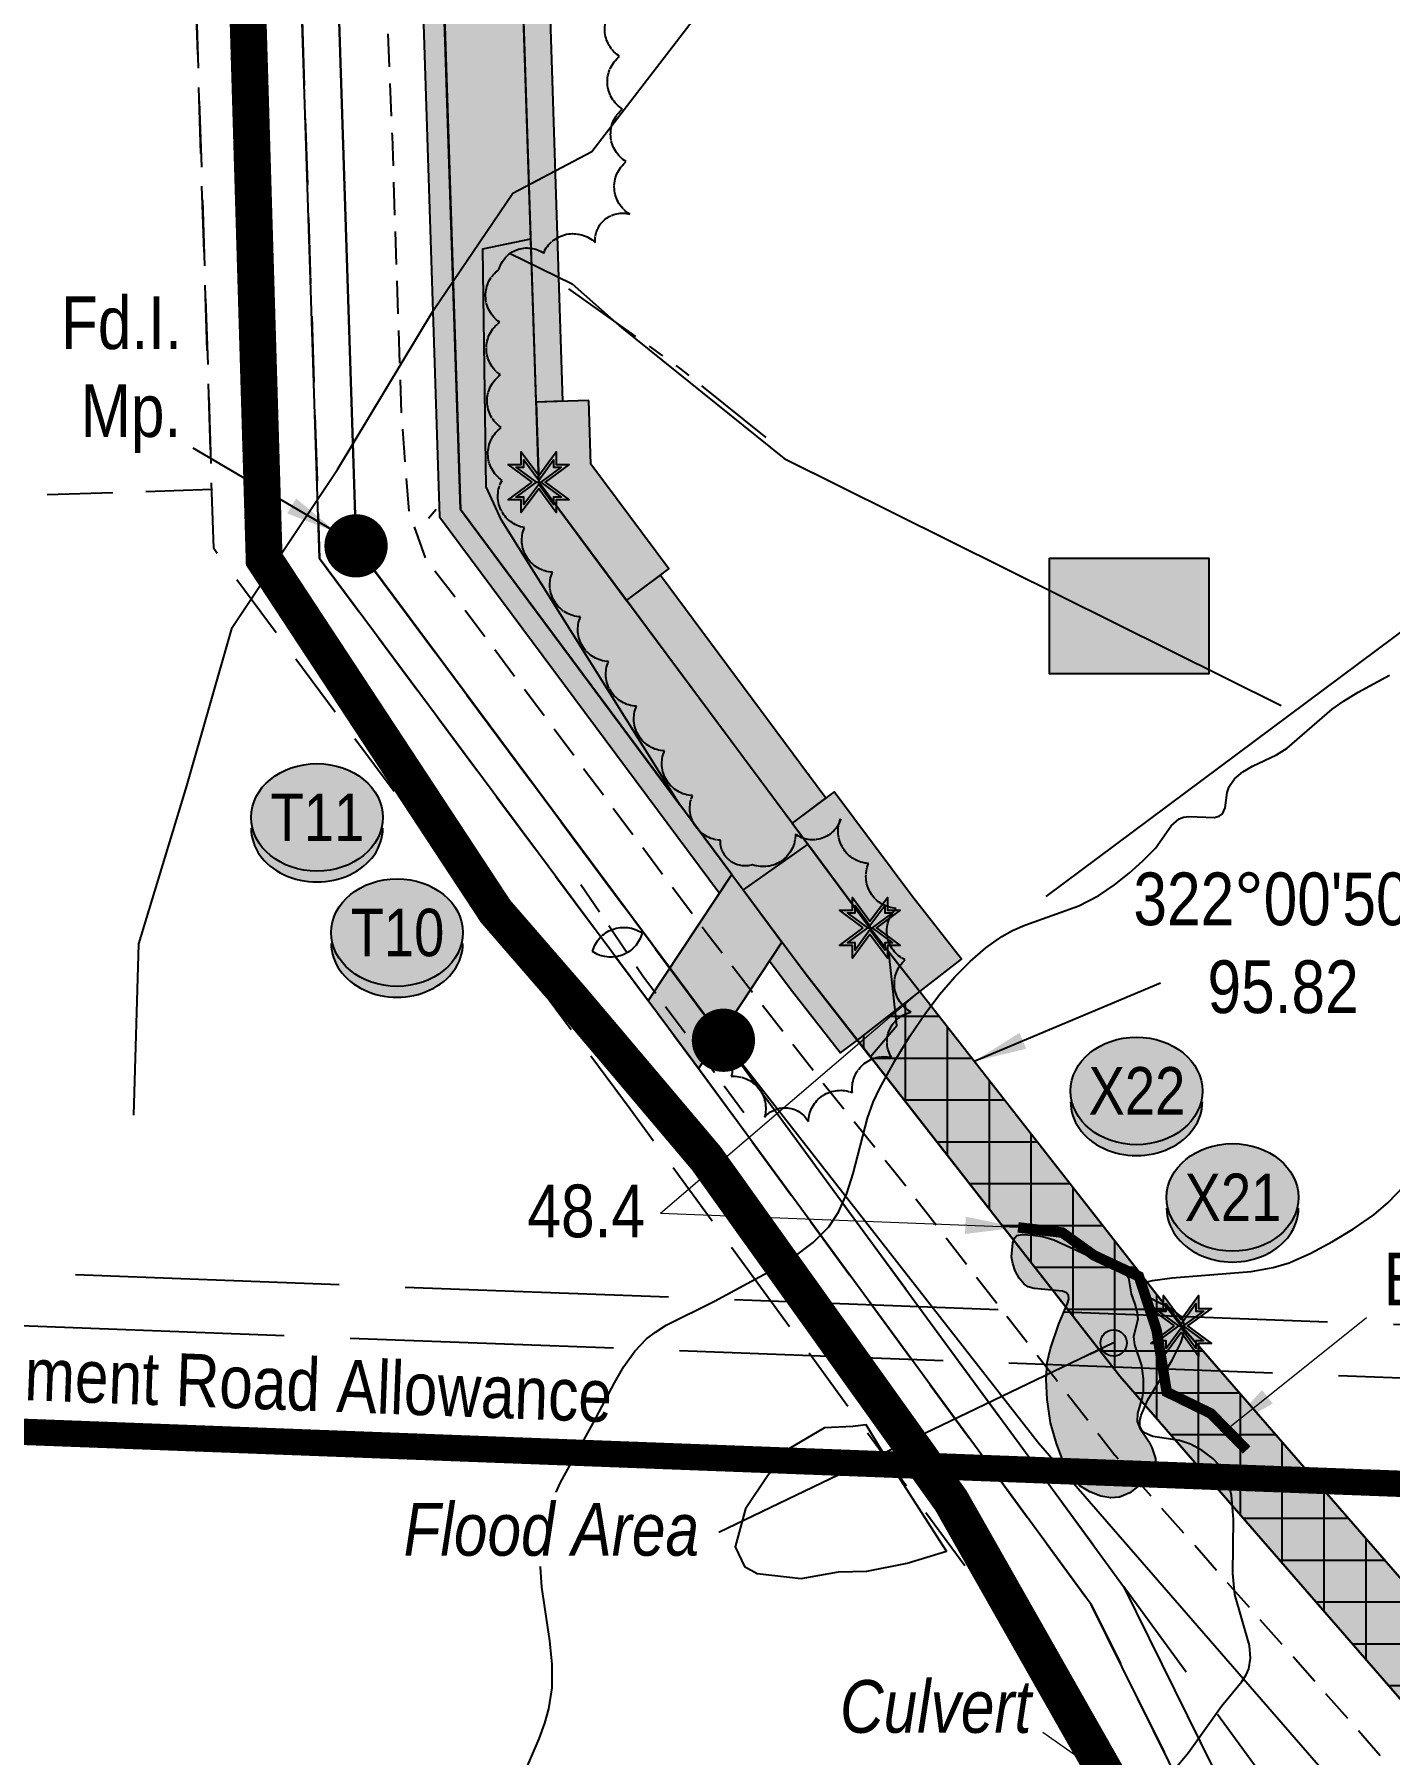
# Model space of a CAD drawing. Extents: x 333963 to 343562, y 6155611 to 6162191.
# Drawn here: x 334396.8 to 334653.7, y 6158908.8 to 6159235 of the extents above; entities that cross this region are included whole.
import ezdxf
from ezdxf.enums import TextEntityAlignment as Align

# ---------------------------------------------------------------- set-up
doc = ezdxf.new("R2010")
doc.units = 0
doc.header["$LTSCALE"] = 5
doc.header["$PDSIZE"] = 0.5
for name, pattern in [('0', [1, 1, 0]), ('CENTERLINEX3', [5, 2.5, -1, 0.5, -1]), ('foc-ACCESSROAD', [3.75, 2.5, -1.25]), ('foc-MONUMENT-BDYS', [6, 4, -2]), ('foc-TOPO', [1, 0.2, -0.8]), ('foc-TOPO-ephemeral', [6.25, 3.125, -0.625, 0.625, -0.625, 0.625, -0.625]), ('foc-UNSURVEYED', [12.5, 10, -2.5]), ('UG_PIPE', [1.875, 1.25, -0.625])]:
    doc.linetypes.add(name, pattern=pattern)
doc.layers.get('Defpoints').update_dxf_attribs({"color": 9})
for name, color, linetype in [('AS-PIPE-UG', 44, 'UG_PIPE'), ('AS-ROADS', 254, 'Continuous'), ('AS-UNDERLAY-H', 141, 'Continuous'), ('C-AR', 13, 'foc-ACCESSROAD'), ('F-RW', 190, 'Continuous'), ('F-WS', 190, 'foc-ACCESSROAD'), ('F-WS-S', 8, 'Continuous'), ('Field_Wildlife_Point', 7, 'Continuous'), ('L-BD1', 253, 'Continuous'), ('L-MON', 1, 'Continuous'), ('L-MON-PLAN', 7, 'foc-MONUMENT-BDYS'), ('L-MON-T', 1, 'Continuous'), ('L-ROAD-T', 7, 'Continuous'), ('L-USEC', 7, 'foc-UNSURVEYED'), ('P-CROSSINGS', 250, 'Continuous'), ('P-PROPOSED', 10, 'Continuous'), ('P-PROPOSED-H', 21, 'Continuous'), ('P-TEMP-BLUE', 146, 'Continuous'), ('P-TEMP-BLUE-BORE-H', 131, 'Continuous'), ('P-TEMP-NO CUT-H', 104, 'Continuous'), ('P-TEMP-NO CUT-T', 143, 'Continuous'), ('P-WORKAREA', 113, 'Continuous'), ('P-WORKAREA-H', 111, 'Continuous'), ('T-BUSH', 110, '0'), ('T-CREEK', 160, 'Continuous'), ('T-DRAW', 143, 'foc-TOPO-ephemeral'), ('T-GENERAL', 48, 'foc-TOPO'), ('T-SLOPE', 48, 'Continuous'), ('T-WATER-H', 133, 'Continuous'), ('T-WATER-T', 170, 'Continuous'), ('WETLAND', 143, 'Continuous')]:
    doc.layers.add(name, color=color, linetype=linetype)
doc.layers.add('AS-TRAPPER BOUNDARY', color=7, linetype='CENTERLINEX3', true_color=0xb85c00, transparency=0.6)
doc.layers.add('P-EXISTINGCUT', color=125, linetype='Continuous', plot=False)
doc.layers.add('P-TEMP-BLUE-H', color=7, linetype='Continuous', true_color=0x99e6ff)
doc.layers.add('T-TEXT', color=48, linetype='Continuous', lineweight=18)
doc.layers.add('T-TIE-T', color=201, linetype='Continuous', lineweight=18)
doc.styles.add('80CG', font='ARIALN.TTF', dxfattribs={"height": 10})
doc.styles.add('80L', font='ARIALN.TTF', dxfattribs={"height": 10})
doc.styles.add('BOLD', font='ARIALNB.TTF')
doc.styles.add('Crossing', font='ARIALN.TTF', dxfattribs={"height": 10})
doc.styles.add('foc-LtypeFont', font='ARIALN.TTF', dxfattribs={"height": 7.35})
doc.linetypes.add('foc-TOPO-flowdirection-NOLINE', pattern='A,0,[">",foc-LtypeFont,S=0.3,R=0,X=0,Y=-0.945],-20,[">",foc-LtypeFont,S=0.3,R=0,X=0,Y=-0.945],0', length=20)
doc.dimstyles.new('Compass 5 000', dxfattribs={"dimscale": 5, "dimtxt": 9, "dimasz": 2, "dimexe": 0.2, "dimexo": 0.0625, "dimgap": 0.5, "dimtad": 0, "dimtih": 1, "dimtoh": 1, "dimzin": 0, "dimdsep": 46, "dimtxsty": '80CG', "dimcen": 0.1, "dimse1": 1, "dimse2": 1, "dimclrd": 256, "dimclrt": 256, "dimaunit": 1, "dimadec": 4, "dimazin": 0, "dimtfac": 0.06, "dimtofl": 0, "dimtmove": 0, "dimatfit": 1, "dimfxl": 0.2, "dimtolj": 1, "dimtzin": 0, "dimlwd": -1, "dimarcsym": 0})

# ---------------------------------------------------------------- blocks, each defined once
blk = doc.blocks.new('fdia')
at = {"color": 255, "const_width": 1}
blk.add_lwpolyline([(-0.5, 0, 1), (0.5, 0, 1)], format="xyb", close=True, dxfattribs=at)
blk = doc.blocks.new('Fdiaa')
blk.add_blockref('fdia', (0, 0))
blk = doc.blocks.new('fdib')
at = {"color": 1, "const_width": 1.6}
blk.add_lwpolyline([(-0.4, 0, 1), (0.4, 0, 1)], format="xyb", close=True, dxfattribs=at)
at = {"color": 1}
blk.add_circle((0, 0), 0.8, dxfattribs=at)
blk = doc.blocks.new('Fdibb')
blk.add_blockref('fdib', (0, 0))
blk = doc.blocks.new('fdicc')
for name in ['Fdibb', 'Fdiaa']:
    blk.add_blockref(name, (0, 0))
blk = doc.blocks.new('FDI')
blk.add_blockref('fdicc', (0, 0))
blk = doc.blocks.new('*D86')
at = {"layer": 'Defpoints', "color": 0, "transparency": 16777216}
for p in [(334754.71, 6159195.47), (334568.61, 6159056.54), (334764.82, 6158793.71)]:
    blk.add_point(p, dxfattribs=at)
at = {"layer": 'P-TEMP-NO CUT-T', "color": 0, "lineweight": -2, "transparency": 16777216}
for p, q in [((334588.65, 6159071.5), (334755.51, 6159196.07)), ((334784.86, 6158808.66), (334951.73, 6158933.24))]:
    blk.add_line(p, q, dxfattribs=at)
at = {"layer": 'P-TEMP-NO CUT-T', "transparency": 16777216}
for p, q in [((334760.7, 6159187.46), (334803.42, 6159130.23)), ((334944.94, 6158940.65), (334871.31, 6159039.29))]:
    blk.add_line(p, q, dxfattribs=at)
for points in [[(334762.03, 6159188.45), (334759.36, 6159186.46), (334754.71, 6159195.47)], [(334946.28, 6158941.65), (334943.61, 6158939.65), (334950.93, 6158932.64)]]:
    blk.add_solid(points, dxfattribs=at)
at = {"layer": 'P-TEMP-NO CUT-T', "transparency": 16777216, "insert": (334837.36, 6159084.76), "char_height": 10, "attachment_point": 5, "rotation": 306.7422, "style": 'BOLD', "bg_fill": 3, "box_fill_scale": 1.1, "bg_fill_color": 256, "bg_fill_true_color": 13158600, "bg_fill_transparency": 0}
blk.add_mtext('\\A1;{\\H1.4x;NO CUT ZONE}', dxfattribs=at)
blk = doc.blocks.new('TEMP')
h = blk.add_hatch(color=255)
h.dxf.hatch_style = 1
h.paths.add_polyline_path([(0, 0.251), (-0.666, 1.152), (-0.666, 0.666), (-1.152, 0.666), (-0.251, 0), (-1.152, -0.666), (-0.666, -0.666), (-0.666, -1.152), (0, -0.251), (0.666, -1.152), (0.666, -0.666), (1.152, -0.666), (0.251, 0), (1.152, 0.666), (0.666, 0.666), (0.666, 1.152)])
h.paths.add_polyline_path([(0.566, 0.849), (0.566, 0.566), (0.849, 0.566), (0.083, 0), (0.849, -0.566), (0.566, -0.566), (0.566, -0.849), (0, -0.083), (-0.566, -0.849), (-0.566, -0.566), (-0.849, -0.566), (-0.083, 0), (-0.849, 0.566), (-0.566, 0.566), (-0.566, 0.849), (0, 0.083)], flags=16)
h = blk.add_hatch(color=1)
h.dxf.hatch_style = 1
h.paths.add_polyline_path([(0, 0.083), (-0.566, 0.849), (-0.566, 0.566), (-0.849, 0.566), (-0.083, 0), (-0.849, -0.566), (-0.566, -0.566), (-0.566, -0.849), (0, -0.083), (0.566, -0.849), (0.566, -0.566), (0.849, -0.566), (0.083, 0), (0.849, 0.566), (0.566, 0.566), (0.566, 0.849)])
at = {"color": 1}
for p, q in [((-0.083, 0), (0.083, 0)), ((0, 0.083), (0, -0.083))]:
    blk.add_line(p, q, dxfattribs=at)
at = {"color": 255, "flags": 128}
blk.add_lwpolyline([(-0.251, 0), (-1.152, 0.666), (-0.666, 0.666), (-0.666, 1.152), (0, 0.251), (0.666, 1.152), (0.666, 0.666), (1.152, 0.666), (0.251, 0), (1.152, -0.666), (0.666, -0.666), (0.666, -1.152), (0, -0.251), (-0.666, -1.152), (-0.666, -0.666), (-1.152, -0.666)], close=True, dxfattribs=at)
at = {"color": 1, "flags": 128}
blk.add_lwpolyline([(-0.083, 0), (-0.849, 0.566), (-0.566, 0.566), (-0.566, 0.849), (0, 0.083), (0.566, 0.849), (0.566, 0.566), (0.849, 0.566), (0.083, 0), (0.849, -0.566), (0.566, -0.566), (0.566, -0.849), (0, -0.083), (-0.566, -0.849), (-0.566, -0.566), (-0.849, -0.566)], close=True, dxfattribs=at)
blk = doc.blocks.new('xing2')
h = blk.add_hatch(color=50)
h.dxf.hatch_style = 1
edge = h.paths.add_edge_path()
edge.add_ellipse((0, 0), major_axis=(-12.5, 0), ratio=0.816297, start_angle=0, end_angle=360)
h = blk.add_hatch(color=250)
h.dxf.hatch_style = 1
edge = h.paths.add_edge_path()
edge.add_ellipse((0, -2.05), major_axis=(-12.5, 0), ratio=0.816297, start_angle=0, end_angle=180)
edge.add_line((12.5, -2.05), (12.5, 0))
edge.add_ellipse((0, 0), major_axis=(-12.5, 0), ratio=0.816297, start_angle=0, end_angle=180, ccw=False)
edge.add_line((-12.5, 0), (-12.5, -2.05))
at = {"color": 250}
blk.add_ellipse((0, 0), major_axis=(-12.5, 0), ratio=0.816297, dxfattribs=at)
blk.add_ellipse((0, -2.05), major_axis=(-12.5, 0), ratio=0.816297, start_param=0, end_param=3.141593, dxfattribs=at)
at = {"color": 250, "style": 'Crossing'}
blk.add_attdef('CROSSING', text='', height=9, dxfattribs=at).set_placement((0.09, 0.02), align=Align.MIDDLE_CENTER)
at = {"color": 250, "style": 'Crossing', "flags": 1}
for tag, p in [('OWNER', (0.09, -12.49)), ('DESCRIPTION', (0.09, -25.77)), ('LOCATION', (0.09, -39.3)), ('DWG_REF', (0.09, -52.84))]:
    blk.add_attdef(tag, text='', height=9, dxfattribs=at).set_placement(p, align=Align.MIDDLE_CENTER)
blk = doc.blocks.new('Well_proximity')
h = blk.add_hatch(color=191)
h.dxf.hatch_style = 1
edge = h.paths.add_edge_path()
edge.add_ellipse((0, 0), major_axis=(-12.5, 0), ratio=0.816297, start_angle=0, end_angle=360)
h = blk.add_hatch(color=250)
h.dxf.hatch_style = 1
edge = h.paths.add_edge_path()
edge.add_ellipse((0, -2.05), major_axis=(-12.5, 0), ratio=0.816297, start_angle=0, end_angle=180)
edge.add_line((12.5, -2.05), (12.5, 0))
edge.add_ellipse((0, 0), major_axis=(-12.5, 0), ratio=0.816297, start_angle=0, end_angle=180, ccw=False)
edge.add_line((-12.5, 0), (-12.5, -2.05))
at = {"color": 250}
blk.add_ellipse((0, 0), major_axis=(-12.5, 0), ratio=0.816297, dxfattribs=at)
blk.add_ellipse((0, -2.05), major_axis=(-12.5, 0), ratio=0.816297, start_param=0, end_param=3.141593, dxfattribs=at)
at = {"color": 250, "style": '80L'}
blk.add_attdef('CROSSING', text='', height=9, dxfattribs=at).set_placement((0.09, 0.02), align=Align.MIDDLE_CENTER)

msp = doc.modelspace()

# ---------------------------------------------------------------- hatches: boundary and pattern name
at = {"layer": 'AS-UNDERLAY-H'}
h = msp.add_hatch(color=256, dxfattribs=at)
h.dxf.hatch_style = 1
h.paths.add_polyline_path([(334589.228, 6159135.682), (334619.465, 6159135.682), (334619.465, 6159113.758), (334589.228, 6159113.758)])
at = {"layer": 'P-PROPOSED-H'}
h = msp.add_hatch(color=256, dxfattribs=at)
h.dxf.hatch_style = 1
h.paths.add_polyline_path([(334325.624, 6159871.633), (334306.486, 6159871.633), (334349.528, 6159817.342), (334343.035, 6159761.142), (334445.586, 6159631.779), (334464.13, 6159560.192), (334477.582, 6159144.91), (334543.287, 6159056.484), (334602.612, 6158980.513), (334879.63, 6158661.471), (334916.069, 6158590.589), (334924.31, 6158500.382), (334931.7, 6158489.399), (335023.763, 6158442.224), (335002.334, 6158400.404), (334979.105, 6158412.307), (334849.518, 6158422.713), (334825.962, 6157865.02), (334827.45, 6157836.905), (334826.222, 6157808.707), (334810.568, 6157794.359), (334802.819, 6157617.006), (334796.478, 6157481.833), (334809.564, 6157460.954), (334844.443, 6157446.035), (334936.395, 6157406.75), (334933.024, 6156678.912), (335227.411, 6156588.482), (335734.475, 6156568.783), (335731.002, 6156479.281), (335850.391, 6156405.013), (336194.383, 6156220.051), (336263.176, 6156188.614), (336281.397, 6156180.287), (336307.845, 6156190.145), (336326.46, 6156181.639), (336352.622, 6156169.821), (336273.369, 6155994.416), (336300.702, 6155982.066), (336386.132, 6156171.14), (336332.664, 6156195.293), (336308.428, 6156206.367), (336281.981, 6156196.509), (336201.056, 6156233.49), (335857.948, 6156417.978), (335746.326, 6156487.411), (335750.042, 6156583.187), (335229.946, 6156603.392), (334948.073, 6156689.978), (334951.413, 6157411.206), (334816.374, 6157468.914), (334806.612, 6157484.49), (334812.807, 6157616.553), (334820.363, 6157789.774), (334841.243, 6157808.912), (334842.465, 6157836.975), (334840.976, 6157865.1), (334863.844, 6158406.517), (334974.925, 6158397.597), (335008.841, 6158380.218), (335043.949, 6158448.732), (334941.983, 6158500.982), (334938.896, 6158505.569), (334930.738, 6158594.854), (334892.107, 6158670.001), (334614.192, 6158990.051), (334555.218, 6159065.573), (334492.419, 6159150.085), (334479.065, 6159562.341), (334459.308, 6159638.61), (334358.646, 6159765.591), (334365.139, 6159821.791)])
at = {"layer": 'P-TEMP-BLUE-BORE-H'}
h = msp.add_hatch(color=256, dxfattribs=at)
h.dxf.hatch_style = 1
h.paths.add_polyline_path([(334564.672, 6159053.465), (334614.192, 6158990.051), (334776.078, 6158803.622), (334764.824, 6158793.709), (334602.612, 6158980.513), (334552.852, 6159044.235)])
at = {"layer": 'P-TEMP-BLUE-H'}
h = msp.add_hatch(color=256, dxfattribs=at)
h.dxf.hatch_style = 1
h.paths.add_polyline_path([(334488.939, 6159257.516), (334493.936, 6159257.678), (334496.924, 6159165.437), (334491.927, 6159165.276)])
h = msp.add_hatch(color=256, dxfattribs=at)
h.dxf.hatch_style = 1
h.paths.add_polyline_path([(334501.92, 6159165.599), (334491.927, 6159165.276), (334492.419, 6159150.085), (334509.071, 6159127.675), (334517.096, 6159133.638), (334502.311, 6159153.535)])
h = msp.add_hatch(color=256, dxfattribs=at)
h.dxf.hatch_style = 1
h.paths.add_polyline_path([(334540.453, 6159085.442), (334509.071, 6159127.675), (334515.492, 6159132.445), (334546.873, 6159090.213)])
h = msp.add_hatch(color=256, dxfattribs=at)
h.dxf.hatch_style = 1
h.paths.add_polyline_path([(334555.218, 6159065.573), (334564.672, 6159053.465), (334572.552, 6159059.619), (334563.172, 6159071.632), (334548.435, 6159091.374), (334540.453, 6159085.442)])
at = {"layer": 'P-TEMP-NO CUT-H', "ltscale": 2}
h = msp.add_hatch(dxfattribs=at)
h.set_pattern_fill('ANSI37', color=256, scale=2.498829, angle=45)
h.set_pattern_definition([(90, (65.851, 1213.123), (-7.933780753, 1e-15), []), (180, (65.851, 1213.123), (-1e-15, -7.933780753), [])])
h.paths.add_polyline_path([(334564.672, 6159053.465), (334614.192, 6158990.051), (334776.078, 6158803.622), (334764.824, 6158793.709), (334602.612, 6158980.513), (334552.852, 6159044.235)])
at = {"layer": 'P-WORKAREA-H'}
h = msp.add_hatch(color=256, dxfattribs=at)
h.dxf.hatch_style = 1
h.paths.add_polyline_path([(334526.678, 6159072.132), (334529.022, 6159075.682), (334477.582, 6159144.91), (334473.203, 6159280.097), (334469.206, 6159279.967), (334473.626, 6159143.527)])
h = msp.add_hatch(color=256, dxfattribs=at)
h.dxf.hatch_style = 1
h.paths.add_polyline_path([(334513.185, 6159051.698), (334529.022, 6159075.682), (334538.537, 6159062.876), (334522.713, 6159038.91)])
h = msp.add_hatch(color=256, dxfattribs=at)
h.dxf.hatch_style = 1
h.paths.add_polyline_path([(334552.852, 6159044.235), (334543.287, 6159056.484), (334538.537, 6159062.876), (334536.179, 6159059.305), (334540.106, 6159054.06), (334549.631, 6159041.862)])
at = {"layer": 'T-WATER-H'}
h = msp.add_hatch(color=256, dxfattribs=at)
h.dxf.hatch_style = 1
h.paths.add_polyline_path([(334604.208, 6158999.21), (334604.737, 6158996.143), (334605.454, 6158994.182), (334605.857, 6158992.56), (334605.976, 6158991.335), (334605.191, 6158988.01), (334605.388, 6158986.474), (334606.669, 6158982.549), (334606.991, 6158979.941), (334607.029, 6158977.716), (334606.823, 6158976.464), (334605.937, 6158973.454), (334605.874, 6158971.959), (334606.36, 6158970.659), (334608.091, 6158968.124), (334608.66, 6158966.976), (334609.324, 6158964.946), (334609.415, 6158963.695), (334609.175, 6158962.932), (334608.667, 6158962.12), (334606.656, 6158960.093), (334604.484, 6158958.416), (334602.547, 6158957.553), (334600.895, 6158957.43), (334598.962, 6158957.789), (334596.881, 6158958.608), (334594.998, 6158959.757), (334593.821, 6158960.91), (334592.754, 6158962.523), (334591.79, 6158964.566), (334590.584, 6158967.776), (334589.47, 6158971.68), (334588.803, 6158976.09), (334588.605, 6158979.929), (334588.82, 6158983.135), (334589.43, 6158985.788), (334591.031, 6158990.464), (334592.679, 6158994.288), (334592.891, 6158995.147), (334592.858, 6158995.801), (334592.492, 6158996.325), (334591.72, 6158996.664), (334586.348, 6158997.135), (334585.202, 6158997.465), (334584.429, 6158997.979), (334583.53, 6158999.112), (334582.777, 6159000.479), (334582.277, 6159001.886), (334582.078, 6159003.195), (334582.286, 6159005.825), (334582.607, 6159006.677), (334583.063, 6159007.186), (334584.054, 6159007.424), (334586.143, 6159007.275), (334588.023, 6159007.006), (334590.069, 6159006.393), (334596.156, 6159003.601), (334602.101, 6159001.32), (334603.432, 6159000.358)])

# ---------------------------------------------------------------- linework, layer by layer
at = {"layer": 'AS-PIPE-UG', "flags": 128}
for points in [[(334990.513, 6158450.798), (334956.886, 6158467.267), (334942.917, 6158474.104), (334932.119, 6158479.806), (334924.163, 6158484.366), (334919.438, 6158494.454), (334915.566, 6158504.066), (334913.112, 6158513.141), (334913.029, 6158513.461), (334911.439, 6158522.574), (334908.902, 6158546.833), (334906.992, 6158568.679), (334906.532, 6158575.947), (334906.288, 6158581.847), (334905.956, 6158586.16), (334901.509, 6158595.169), (334897.64, 6158603.169), (334874.224, 6158646.904), (334810.821, 6158725.069), (334763.925, 6158781.464), (334728.106, 6158821.08), (334696.627, 6158856.897), (334646.928, 6158914.322), (334601.673, 6158965.464), (334601.67, 6158965.459), (334559.764, 6159019.414), (334559.751, 6159019.418), (334545.797, 6159036.758), (334545.749, 6159036.803), (334524.542, 6159064.154), (334482.805, 6159119.999), (334476.529, 6159128.357), (334471.192, 6159135.163), (334467.867, 6159144.564), (334466.428, 6159162.952), (334464.684, 6159215.768), (334462.162, 6159278.362), (334460.158, 6159354.676), (334458.369, 6159410.664), (334456.209, 6159472.964), (334456.215, 6159472.971), (334453.295, 6159531.87), (334452.23, 6159546.187), (334451.579, 6159556.328), (334450.285, 6159566.443), (334445.624, 6159592.235), (334443.453, 6159601.656), (334440.571, 6159612.114), (334437.196, 6159623.892), (334435.398, 6159628.666), (334431.665, 6159633.86), (334419.106, 6159647.964), (334364.005, 6159716.231), (334330.667, 6159758.915), (334270.598, 6159833.8)], [(334531.295, 6159030.478), (334523.437, 6159041.217), (334512.316, 6159056.2), (334499.055, 6159075.754)]]:
    msp.add_lwpolyline(points, dxfattribs=at)
at = {"layer": 'AS-ROADS', "const_width": 6.999, "flags": 128}
msp.add_lwpolyline([(334437.09, 6159245.989), (334440.384, 6159135.434), (334484.246, 6159068.688), (334498.877, 6159051.8), (334524.198, 6159021.832), (334570.617, 6158956.867), (334632.118, 6158848.41), (334725.406, 6158745.879), (334766.059, 6158704.071), (334827.453, 6158659.428), (334842.627, 6158645.626), (334854.819, 6158630.599), (334866.782, 6158611.35), (334880.549, 6158584.006), (334883.869, 6158573.917), (334886.57, 6158549.625), (334890.098, 6158491.235), (334897.298, 6158475.271), (334905.397, 6158462.904), (334998.689, 6158415.717), (335026.433, 6158401.286), (335065.417, 6158381.934)], dxfattribs=at)
at = {"layer": 'AS-TRAPPER BOUNDARY', "const_width": 5, "flags": 128}
msp.add_lwpolyline([(334023.614, 6158983.983), (334123.523, 6158980.211), (334949.008, 6158949.046), (335754.39, 6158918.639), (335854.299, 6158914.867)], dxfattribs=at)
at = {"layer": 'AS-UNDERLAY-H'}
msp.add_lwpolyline([(334589.228, 6159135.682), (334619.465, 6159135.682), (334619.465, 6159113.758), (334589.228, 6159113.758)], close=True, dxfattribs=at)
at = {"layer": 'C-AR'}
for points in [[(334634.453, 6158861.736), (334745.481, 6158734.917), (334857.443, 6158645.586), (334889.663, 6158582.91), (334896.74, 6158505.453), (334926.162, 6158461.904), (334878.403, 6158486.377), (334868.889, 6158590.52), (334845.575, 6158635.869), (334735.08, 6158724.03), (334621.876, 6158853.334), (334584.293, 6158929.415), (334536.381, 6158994.82), (334509.74, 6159031.184), (334430.817, 6159137.49), (334417.347, 6159553.493), (334402.622, 6159610.396), (334251.996, 6159800.357), (334195.483, 6159871.633)], [(334221.006, 6159871.633), (334278.309, 6159799.361), (334420.923, 6159619.505), (334437.265, 6159556.357), (334450.875, 6159135.595), (334521.809, 6159040.086), (334555.501, 6158994.098), (334597.151, 6158937.248), (334634.476, 6158861.69)]]:
    msp.add_lwpolyline(points, dxfattribs=at)
at = {"layer": 'F-RW'}
for points in [[(334597.151, 6158937.248), (334579.698, 6158961.069), (334521.809, 6159040.086), (334450.875, 6159135.595), (334437.265, 6159556.357), (334420.923, 6159619.505), (334278.309, 6159799.361), (334221.006, 6159871.633)], [(334229.933, 6159871.633), (334287.505, 6159799.014), (334427.289, 6159622.671), (334444.23, 6159557.266), (334457.799, 6159138.01), (334527.441, 6159044.241), (334564.423, 6158993.762), (334584.19, 6158966.781), (334603.28, 6158940.639)], [(335289.47, 6158203.11), (335305.978, 6158214.387), (335311.763, 6158218.339), (335274.559, 6158276.762), (335266.72, 6158283.824), (335237.728, 6158310.115), (334917.99, 6158473.956), (334904.863, 6158493.466), (334896.509, 6158584.901), (334862.981, 6158650.121), (334587.173, 6158967.796), (334527.441, 6159044.241), (334457.799, 6159138.01), (334444.23, 6159557.266), (334427.289, 6159622.671), (334287.505, 6159799.014), (334229.933, 6159871.633)], [(334255.444, 6159871.633), (334445.586, 6159631.779), (334464.13, 6159560.192), (334477.582, 6159144.91), (334543.287, 6159056.484), (334602.612, 6158980.513), (334879.63, 6158661.471), (334916.069, 6158590.589), (334924.31, 6158500.382), (334931.7, 6158489.399), (335248.795, 6158326.913), (335289.744, 6158289.983), (335339.584, 6158213.128), (335323.088, 6158201.858)], [(334603.28, 6158940.639), (334640.321, 6158865.658), (334750.335, 6158739.998), (334862.981, 6158650.121), (334896.509, 6158584.901), (334906.088, 6158480.055), (335237.728, 6158310.115), (335274.559, 6158276.762), (335311.948, 6158218.015), (335323.275, 6158201.531), (335373.885, 6158127.928), (335633.801, 6157749.98), (335634.115, 6157748.879), (335641.808, 6157751.077), (335655.541, 6157702.999), (335647.798, 6157700.788), (335660.294, 6157657.072), (335664.423, 6157642.647), (335702.001, 6157511.169), (335728.713, 6157417.723), (335731.995, 6157406.249), (335715.232, 6156974.784)], [(335690.013, 6156505.904), (335724.957, 6157405.389), (335701.164, 6157488.68), (335657.727, 6157640.74), (335653.607, 6157655.163), (335641.118, 6157698.879), (335627.384, 6157746.956), (335365.163, 6158128.257), (335317.495, 6158197.583), (335306.162, 6158214.063), (335269.161, 6158272.208), (335233.715, 6158304.308), (334899.469, 6158475.583), (334889.663, 6158582.91), (334857.443, 6158645.586), (334745.481, 6158734.917), (334634.453, 6158861.736), (334597.151, 6158937.248)]]:
    msp.add_lwpolyline(points, dxfattribs=at)
at = {"layer": 'F-WS'}
msp.add_lwpolyline([(334430.454, 6159148.675), (334270.573, 6159143.498), (334266.367, 6159273.4), (334426.248, 6159278.577), (334430.454, 6159148.675)], close=True, dxfattribs=at)
at = {"layer": 'F-WS-S'}
msp.add_line((334473.003, 6159144.895), (334471.558, 6159143.206), dxfattribs=at)
at = {"layer": 'Field_Wildlife_Point'}
msp.add_point((334606.668, 6158996.409), dxfattribs=at)
at = {"layer": 'L-BD1', "flags": 128}
msp.add_lwpolyline([(334538.537, 6159062.876), (334538.487, 6159062.799)], dxfattribs=at)
at = {"layer": 'L-MON-PLAN', "flags": 128}
msp.add_lwpolyline([(334229.927, 6159871.633), (334427.289, 6159622.671), (334444.216, 6159557.326), (334457.799, 6159138.01), (334527.441, 6159044.241), (334750.335, 6158739.998), (334862.981, 6158650.121), (334896.509, 6158584.901), (334906.088, 6158480.055), (335237.728, 6158310.115)], dxfattribs=at)
at = {"layer": 'L-USEC'}
for p, q in [((334154.819, 6159009.226), (334950.146, 6158979.199)), ((334144.383, 6158999.552), (334949.767, 6158969.145)), ((334143.621, 6158979.453), (334949.008, 6158949.046))]:
    msp.add_line(p, q, dxfattribs=at)
at = {"layer": 'P-EXISTINGCUT', "flags": 128}
for points in [[(334482.473, 6159149.208), (334481.807, 6159194.329), (334490.925, 6159196.227), (334488.996, 6159255.754), (334474.23, 6159255.666), (334472.25, 6159314.482), (334468.858, 6159414.221), (334477.582, 6159144.91), (334519.176, 6159088.906), (334485.37, 6159142.877)], [(334555.281, 6159041.125), (334555.401, 6159041.222), (334560.311, 6159047.02), (334558.826, 6159060.952), (334555.218, 6159065.573), (334543.416, 6159081.455), (334531.181, 6159072.777), (334543.287, 6159056.484)]]:
    msp.add_lwpolyline(points, close=True, dxfattribs=at)
at = {"layer": 'P-TEMP-BLUE', "flags": 128}
for points in [[(334488.939, 6159257.516), (334493.936, 6159257.678), (334496.924, 6159165.437), (334491.927, 6159165.276)], [(334501.92, 6159165.599), (334491.927, 6159165.276), (334492.419, 6159150.085), (334509.071, 6159127.675), (334517.096, 6159133.638), (334502.311, 6159153.535)], [(334540.453, 6159085.442), (334509.071, 6159127.675), (334515.492, 6159132.445), (334546.873, 6159090.213)]]:
    msp.add_lwpolyline(points, close=True, dxfattribs=at)
msp.add_lwpolyline([(334501.92, 6159165.599), (334491.927, 6159165.276)], dxfattribs=at)
at = {"layer": 'P-TEMP-BLUE-BORE-H', "flags": 128}
msp.add_lwpolyline([(334564.672, 6159053.465), (334614.192, 6158990.051), (334776.078, 6158803.622), (334764.824, 6158793.709), (334602.612, 6158980.513), (334552.852, 6159044.235)], close=True, dxfattribs=at)
at = {"layer": 'P-WORKAREA', "flags": 128}
for points in [[(334526.678, 6159072.132), (334529.022, 6159075.682), (334477.582, 6159144.91), (334473.335, 6159276.016), (334469.338, 6159275.886), (334473.626, 6159143.527), (334526.678, 6159072.132)], [(334513.185, 6159051.698), (334529.022, 6159075.682), (334538.537, 6159062.876), (334522.713, 6159038.91)], [(334552.852, 6159044.235), (334543.287, 6159056.484), (334538.537, 6159062.876), (334536.179, 6159059.305), (334540.106, 6159054.06), (334549.631, 6159041.862)]]:
    msp.add_lwpolyline(points, close=True, dxfattribs=at)
at = {"layer": 'T-BUSH', "flags": 128}
msp.add_lwpolyline([(334521.843, 6159044.09, -0.520567), (334522.593, 6159045.141, -0.5205671), (334528.915, 6159037.395, -0.5205671), (334535.238, 6159029.65, -0.5205671), (334543.559, 6159028.844, -0.5205671), (334551.881, 6159034.316, -0.5205671), (334559.295, 6159040.975, -0.5205671), (334563.053, 6159049.562, -0.5205671), (334561.895, 6159059.493, -0.5205671), (334560.204, 6159069.261, -0.5205671), (334554.966, 6159077.776, -0.5205671), (334549.673, 6159086.253, -0.5205671), (334541.1, 6159083.311, -0.5205671), (334532.944, 6159077.527, -0.5205671), (334526.871, 6159082.166, -0.5205671), (334521.564, 6159090.639, -0.5205671), (334516.256, 6159099.112, -0.5205671), (334510.949, 6159107.585, -0.5205671), (334505.642, 6159116.058, -0.5205671), (334500.334, 6159124.531, -0.5205671), (334495.027, 6159133.004, -0.5205671), (334489.72, 6159141.477, -0.5205671), (334485.474, 6159150.435, -0.5205671), (334485.327, 6159160.432, -0.5205671), (334485.179, 6159170.429, -0.5205671), (334485.032, 6159180.426, -0.5205671), (334484.884, 6159190.423, -0.5205671), (334493.338, 6159193.53, -0.5205671), (334503.126, 6159195.567, -0.5205671), (334509.706, 6159200.914, -0.5205671), (334509.016, 6159210.888, -0.5205671), (334508.325, 6159220.862, -0.5205671), (334507.773, 6159230.844, -0.5205671), (334507.335, 6159240.833, -0.5205671), (334506.898, 6159250.821, -0.5205671), (334503.301, 6159258.72, -0.5205671), (334493.303, 6159258.66, -0.5205671), (334483.305, 6159258.6, -0.5205671), (334477.02, 6159262.404, -0.5205671), (334476.684, 6159272.396, -0.5205671), (334476.348, 6159282.389, -0.5205671), (334476.011, 6159292.381, -0.5205671), (334475.675, 6159302.373, -0.5205671), (334475.338, 6159312.366, -0.5205671), (334474.999, 6159322.358, -0.5205671), (334474.66, 6159332.35, -0.5205671), (334474.32, 6159342.342, -0.5205671), (334473.98, 6159352.335, -0.5205671), (334473.64, 6159362.327, -0.5205671), (334473.3, 6159372.319, -0.5205671), (334472.961, 6159382.311, -0.5205671), (334472.621, 6159392.304, -0.5205671), (334472.281, 6159402.296, -0.5205671), (334471.941, 6159412.288, -0.5205671), (334471.601, 6159422.28, -0.5205671), (334471.261, 6159432.273, -0.5205671), (334470.922, 6159442.265, -0.5205671), (334470.582, 6159452.257, -0.5205671), (334470.242, 6159462.249, -0.5205671), (334469.902, 6159472.242, -0.5205671), (334469.41, 6159482.227, -0.5205671), (334468.898, 6159492.212, -0.5205671), (334468.386, 6159502.197, -0.5205671), (334467.875, 6159512.182, -0.5205671), (334467.363, 6159522.167, -0.5205671), (334466.851, 6159532.152, -0.5205671), (334466.339, 6159542.137, -0.5205671), (334465.827, 6159552.122, -0.5205671), (334465.315, 6159562.107, -0.5205671), (334464.804, 6159572.092, -0.5205671), (334464.292, 6159582.077, -0.5205671), (334463.78, 6159592.062, -0.5205671), (334461.531, 6159601.712, -0.5205671), (334458.233, 6159611.15, -0.5205671), (334454.935, 6159620.589, -0.5205671), (334451.637, 6159630.027, -0.5205671), (334448.339, 6159639.465, -0.5205671), (334446.421, 6159648.725, -0.5205671), (334452.019, 6159657.009, -0.5205671), (334452.111, 6159665.685, -0.5205671), (334446.453, 6159673.929, -0.5205671), (334440.795, 6159682.172, -0.5205671), (334435.137, 6159690.415, -0.5205671), (334429.479, 6159698.658, -0.5205671), (334423.821, 6159706.901, -0.5205671), (334417.148, 6159713.659, -0.5205671), (334408.325, 6159709.003, -0.5205671), (334399.574, 6159704.167, -0.5205671), (334391.828, 6159705.07, -0.5205671), (334385.24, 6159712.59, -0.5205671), (334378.652, 6159720.111, -0.5205671), (334372.301, 6159727.825, -0.5205671), (334366.218, 6159735.759, -0.5205671), (334360.134, 6159743.693, -0.5205671), (334354.051, 6159751.628, -0.5205671), (334348.653, 6159759.961, -0.5205671), (334354.353, 6159766.921, -0.5205671), (334361.932, 6159773.441, -0.5205671), (334369.639, 6159779.696, -0.5205671), (334377.313, 6159785.924, -0.5205671), (334384.545, 6159792.695, -0.5205671), (334392.476, 6159798.726, -0.5205671), (334400.271, 6159804.827, -0.5205671), (334408.54, 6159810.4, -0.5205671), (334415.796, 6159817.005, -0.5205671), (334423.367, 6159823.47, -0.5205671), (334431.536, 6159829.058, -0.5205671), (334439.455, 6159835.086, -0.5205671), (334447.401, 6159841.126, -0.5205671), (334455.007, 6159847.575, -0.5205671), (334462.695, 6159853.943, -0.5205671), (334470.652, 6159859.926, -0.5205671), (334478.74, 6159865.564, -0.2986564), (334481.425, 6159871.633, -0.2986564)], format="xyb", dxfattribs=at)
msp.add_lwpolyline([(334512.023, 6159064.578, -0.5205671), (334502.629, 6159061.075, -0.5205671), (334502.629, 6159061.075, -0.5205671)], format="xyb", close=True, dxfattribs=at)
at = {"layer": 'T-CREEK', "flags": 128}
msp.add_lwpolyline([(334613.049, 6158906.15), (334615.624, 6158909.172), (334621.833, 6158917.967), (334625.701, 6158922.617), (334626.506, 6158923.854), (334627.027, 6158925.008), (334627.387, 6158927.039), (334627.18, 6158929.444), (334624.401, 6158939.152), (334624.017, 6158943.129), (334624.11, 6158953.439), (334623.759, 6158957.873), (334623.249, 6158960.1), (334622.495, 6158961.997), (334621.482, 6158963.602), (334620.197, 6158964.933), (334618.2, 6158966.403), (334616.001, 6158967.651), (334613.877, 6158968.324), (334608.873, 6158969.098), (334607.24, 6158969.765), (334606.675, 6158970.346), (334606.382, 6158971.099), (334606.36, 6158972.03), (334606.606, 6158973.153), (334607.926, 6158976.065), (334612.516, 6158983.585), (334614.162, 6158986.852), (334614.682, 6158988.458), (334614.851, 6158989.82), (334614.672, 6158990.963), (334614.142, 6158991.897), (334612.481, 6158993.205), (334607.93, 6158995.534), (334606.668, 6158996.409), (334606.213, 6158997.153), (334606.403, 6158997.776), (334607.241, 6158998.288), (334608.752, 6158998.705), (334612.524, 6158999.2), (334627.477, 6159000.407), (334631.628, 6159001.115), (334634.668, 6159002.038), (334638.782, 6159003.889), (334642.873, 6159006.043), (334646.881, 6159008.468), (334650.739, 6159011.124), (334653.443, 6159013.474), (334659.58, 6159019.885)], dxfattribs=at)
msp.add_lwpolyline([(334604.208, 6158999.21), (334604.737, 6158996.143), (334605.454, 6158994.182), (334605.857, 6158992.56), (334605.976, 6158991.335), (334605.191, 6158988.01), (334605.388, 6158986.474), (334606.669, 6158982.549), (334606.991, 6158979.941), (334607.029, 6158977.716), (334606.823, 6158976.464), (334605.937, 6158973.454), (334605.874, 6158971.959), (334606.36, 6158970.659), (334608.091, 6158968.124), (334608.66, 6158966.976), (334609.324, 6158964.946), (334609.415, 6158963.695), (334609.175, 6158962.932), (334608.667, 6158962.12), (334606.656, 6158960.093), (334604.484, 6158958.416), (334602.547, 6158957.553), (334600.895, 6158957.43), (334598.962, 6158957.789), (334596.881, 6158958.608), (334594.998, 6158959.757), (334593.821, 6158960.91), (334592.754, 6158962.523), (334591.79, 6158964.566), (334590.584, 6158967.776), (334589.47, 6158971.68), (334588.803, 6158976.09), (334588.605, 6158979.929), (334588.82, 6158983.135), (334589.43, 6158985.788), (334591.031, 6158990.464), (334592.679, 6158994.288), (334592.891, 6158995.147), (334592.858, 6158995.801), (334592.492, 6158996.325), (334591.72, 6158996.664), (334586.348, 6158997.135), (334585.202, 6158997.465), (334584.429, 6158997.979), (334583.53, 6158999.112), (334582.777, 6159000.479), (334582.277, 6159001.886), (334582.078, 6159003.195), (334582.286, 6159005.825), (334582.607, 6159006.677), (334583.063, 6159007.186), (334584.054, 6159007.424), (334586.143, 6159007.275), (334588.023, 6159007.006), (334590.069, 6159006.393), (334596.156, 6159003.601), (334602.101, 6159001.32), (334603.432, 6159000.358), (334604.208, 6158999.21)], close=True, dxfattribs=at)
at = {"layer": 'T-DRAW', "linetype": 'foc-TOPO-flowdirection-NOLINE', "flags": 128}
msp.add_lwpolyline([(334486.865, 6159193.536), (334498.751, 6159187.718), (334508.194, 6159179.366), (334538.962, 6159154.555), (334633.14, 6159107.755)], dxfattribs=at)
at = {"layer": 'T-DRAW', "flags": 128}
msp.add_lwpolyline([(334498.092, 6159186.783), (334519.122, 6159171.729), (334536.529, 6159157.702)], dxfattribs=at)
at = {"layer": 'T-GENERAL', "linetype": 'Continuous', "const_width": 2, "flags": 128}
msp.add_lwpolyline([(334626.638, 6158966.535), (334619.83, 6158973.458), (334611.479, 6158977.538), (334609.551, 6158989.276), (334606.194, 6158999.463), (334597.708, 6159003.432), (334591.683, 6159007.758), (334583.299, 6159008.744)], dxfattribs=at)
at = {"layer": 'T-SLOPE', "flags": 128}
msp.add_lwpolyline([(334415.682, 6159030.059), (334416.622, 6159062.5), (334425.707, 6159092.5), (334434.339, 6159122.5), (334454.303, 6159152.5), (334472.5, 6159182.742), (334487.5, 6159204.891), (334502.5, 6159212.797), (334525.306, 6159242.5), (334547.5, 6159283.445), (334564.42, 6159332.5), (334573.835, 6159362.5), (334577.26, 6159392.5), (334573.319, 6159415.296), (334577.5, 6159433.214), (334592.5, 6159440)], dxfattribs=at)
at = {"layer": 'WETLAND'}
for points in [[(334492.699, 6158945.681), (334492.848, 6158949.315), (334493.55, 6158952.89), (334494.786, 6158956.455), (334496.531, 6158960.339), (334502.78, 6158971.591), (334506.801, 6158979.272), (334508.58, 6158982.347), (334510.674, 6158985.288), (334512.861, 6158987.589), (334514.545, 6158988.903), (334516.606, 6158990.175), (334525.764, 6158994.786), (334536.601, 6159000.627), (334540.594, 6159003.003), (334544.47, 6159005.87), (334547.411, 6159008.851), (334549.282, 6159011.661), (334550.842, 6159015.168), (334552.033, 6159018.955), (334554.773, 6159029.481), (334555.832, 6159032.479), (334557.011, 6159035.018), (334559.961, 6159040.331), (334562.788, 6159044.99), (334565.596, 6159049.165), (334568.414, 6159052.899), (334571.287, 6159056.247), (334574.208, 6159059.193), (334577.186, 6159061.749), (334580.228, 6159063.919), (334582.212, 6159065.042), (334584.571, 6159066.091), (334594.828, 6159069.745), (334598.584, 6159071.693), (334601.564, 6159073.744), (334604.375, 6159075.939), (334606.977, 6159078.247), (334609.343, 6159080.644), (334612.334, 6159084.885), (334613.85, 6159086.267), (334614.646, 6159086.577), (334615.681, 6159086.704), (334620.495, 6159086.494), (334621.407, 6159086.724), (334622.032, 6159087.184), (334622.54, 6159088.298), (334622.958, 6159091.239), (334623.302, 6159092.372), (334624.33, 6159093.849), (334625.931, 6159095.166), (334627.741, 6159096.196), (334632.317, 6159098.389), (334634.313, 6159099.643), (334642.865, 6159107.007), (334645.102, 6159108.615), (334647.741, 6159110.241), (334653.722, 6159113.486)], [(334393.086, 6158728.461), (334398.683, 6158737.175), (334404.207, 6158745.162), (334418.924, 6158765.763), (334430.162, 6158781.35), (334434.94, 6158788.453), (334440.241, 6158797.334), (334447.784, 6158811.05), (334457.5, 6158829.452), (334467.338, 6158849.577), (334471.503, 6158858.731), (334475.268, 6158867.5), (334478.825, 6158876.556), (334487.5, 6158900.166), (334492.491, 6158911.759), (334493.577, 6158914.733), (334494.357, 6158917.433), (334494.964, 6158921.39), (334494.966, 6158925.936), (334494.526, 6158930.33), (334493.042, 6158940.522), (334492.683, 6158945.268), (334492.699, 6158945.681)]]:
    msp.add_lwpolyline(points, dxfattribs=at)
msp.add_lwpolyline([(334542.166, 6158942.18), (334549.277, 6158943.436), (334554.65, 6158943.56), (334562.287, 6158945.055), (334569.701, 6158947.343), (334557.507, 6158966.278), (334554.505, 6158971.272), (334551.958, 6158970.956), (334546.582, 6158970.726), (334539.861, 6158966.735), (334535.888, 6158961.686), (334531.625, 6158955.371), (334529.689, 6158948.182), (334531.464, 6158944.412), (334533.855, 6158943.122), (334542.166, 6158942.18)], close=True, dxfattribs=at)

# ---------------------------------------------------------------- block references
at = {"layer": 'L-MON'}
for name, p, xscale, yscale, zscale in [('TEMP', (334492.419, 6159150.085), 4.999015300000048, 4.999015300000048, 5.000000000000051), ('FDI', (334457.799, 6159138.01), 5.000000000000077, 5.000000000000077, 5.000000000000077), ('TEMP', (334555.218, 6159065.573), 4.999015300000048, 4.999015300000048, 5.000000000000051), ('FDI', (334527.441, 6159044.241), 5.000000000000077, 5.000000000000077, 5.000000000000077)]:
    msp.add_blockref(name, p, dxfattribs=dict(at, xscale=xscale, yscale=yscale, zscale=zscale))
at = {"layer": 'P-CROSSINGS', "xscale": 0.999422471163973, "yscale": 0.999422471163973, "zscale": 0.999422471163973}
for p, values in [((334450.39, 6159086.51), {'CROSSING': 'T11'}), ((334465.572, 6159064.66), {'CROSSING': 'T10'})]:
    msp.add_blockref('Well_proximity', p, dxfattribs=at).add_auto_attribs(values)

# ---------------------------------------------------------------- texts
at = {"layer": 'L-MON-T', "insert": (334400.795, 6159185.334), "char_height": 9.99794, "attachment_point": 1, "style": '80L'}
msp.add_mtext_dynamic_manual_height_columns('\\pi1.06158;Fd.I. \\P\\pi4.77841;Mp.', width=22.03951, gutter_width=49.99, heights=[0], dxfattribs=at)
at = {"layer": 'L-ROAD-T', "style": '80L'}
msp.add_text('Theoretic Government Road Allowance', height=9.99806, rotation=357.83784, dxfattribs=at).set_placement((334406.465, 6158980.547), align=Align.MIDDLE_CENTER)
at = {"layer": 'T-TIE-T', "insert": (334490.286, 6159016.865), "char_height": 9.998, "attachment_point": 1, "style": '80L'}
msp.add_mtext_dynamic_manual_height_columns('48.4', width=21.91697, gutter_width=49.99, heights=[0], dxfattribs=at)

# ---------------------------------------------------------------- leaders
at = {"layer": 'L-MON-T'}
msp.add_leader([(334454.222, 6159140.512), (334426.919, 6159156.537)], dimstyle='Compass 5 000', dxfattribs=at)
at = {"layer": 'T-TIE-T'}
msp.add_leader([(334564.672, 6159053.465), (334515.537, 6159011.391)], dimstyle='Compass 5 000', dxfattribs=at)

# ---------------------------------------------------------------- next in the draw order: dimensions: what is measured, and where the dimension line sits
at = {"layer": 'P-TEMP-NO CUT-T'}
dim = msp.add_linear_dim(base=(334754.714, 6159195.471), p1=(334764.824, 6158793.709), p2=(334568.612, 6159056.542), angle=126.74225, text='{\\H1.4x;NO CUT ZONE}', dimstyle='Compass 5 000', override={"dimtxt": 2, "dimexo": 5, "dimtih": 0, "dimdec": 1, "dimtxsty": 'BOLD', "dimse1": 0, "dimse2": 0, "dimtfill": 1, "dimtfillclr": 256}, dxfattribs=at)
dim.commit()
dim.dimension.update_dxf_attribs({"geometry": '*D86', "text_midpoint": (334837.362, 6159084.76), "dimtype": 161})

# ---------------------------------------------------------------- next in the draw order: linework, layer by layer
at = {"layer": 'P-PROPOSED', "flags": 128}
for points in [[(334306.486, 6159871.633), (334349.528, 6159817.342), (334343.035, 6159761.142), (334445.586, 6159631.779), (334464.13, 6159560.192), (334477.582, 6159144.91), (334543.287, 6159056.484), (334602.612, 6158980.513), (334879.63, 6158661.471), (334916.069, 6158590.589), (334924.31, 6158500.382), (334931.7, 6158489.399), (335023.763, 6158442.224), (335002.334, 6158400.404), (334979.105, 6158412.307), (334849.518, 6158422.713), (334825.962, 6157865.02)], [(334840.976, 6157865.1), (334863.844, 6158406.517), (334974.925, 6158397.597), (335008.841, 6158380.218), (335043.949, 6158448.732), (334941.983, 6158500.982), (334938.896, 6158505.569), (334930.738, 6158594.854), (334892.107, 6158670.001), (334614.192, 6158990.051), (334555.218, 6159065.573), (334492.419, 6159150.085), (334479.065, 6159562.341), (334459.308, 6159638.61), (334358.646, 6159765.591), (334365.139, 6159821.791), (334325.624, 6159871.633)]]:
    msp.add_lwpolyline(points, dxfattribs=at)
at = {"layer": 'P-TEMP-BLUE', "flags": 128}
msp.add_lwpolyline([(334555.218, 6159065.573), (334564.672, 6159053.465), (334572.552, 6159059.619), (334563.172, 6159071.632), (334548.435, 6159091.374), (334540.453, 6159085.442)], close=True, dxfattribs=at)

# ---------------------------------------------------------------- next in the draw order: block references
at = {"layer": 'L-MON', "xscale": 4.999015300000048, "yscale": 4.999015300000048, "zscale": 5.000000000000051}
msp.add_blockref('TEMP', (334614.192, 6158990.051), dxfattribs=at)
at = {"layer": 'P-CROSSINGS', "xscale": 0.99980306, "yscale": 0.99980306, "zscale": 0.99980306}
for p, values in [((334605.744, 6159034.628), {'CROSSING': 'X22'}), ((334623.956, 6159014.426), {'CROSSING': 'X21'})]:
    msp.add_blockref('xing2', p, dxfattribs=at).add_auto_attribs(values)

# ---------------------------------------------------------------- next in the draw order: texts
at = {"layer": 'L-BD1', "insert": (334633.537, 6159076.057), "char_height": 9.99803, "width": 44.97175, "attachment_point": 2, "style": '80L'}
msp.add_mtext("322°00'50'' 95.82", dxfattribs=at)
at = {"layer": 'T-TEXT', "attachment_point": 1, "style": '80L'}
for s, width, insert, char_height in [('Beaver Dam', 63.01392, (334652.614, 6159003.938), 9.998), ('{\\fArial Narrow|b0|i1|c0|p34;Culvert}', 36.81853, (334549.54, 6158922.89), 9.99803)]:
    msp.add_mtext_dynamic_manual_height_columns(s, width=width, gutter_width=49.99, heights=[0], dxfattribs=dict(at, insert=insert, char_height=char_height))

# ---------------------------------------------------------------- next in the draw order: leaders
at = {"layer": 'L-BD1'}
msp.add_leader([(334574.994, 6159040.248), (334610.268, 6159055.152)], dimstyle='Compass 5 000', dxfattribs=at)
at = {"layer": 'T-TEXT'}
for points in [[(334622.759, 6158970.355), (334649.328, 6158991.68)], [(334604.47, 6158901.363), (334587.972, 6158912.968)]]:
    msp.add_leader(points, dimstyle='Compass 5 000', dxfattribs=at)
at = {"layer": 'T-TIE-T'}
msp.add_leader([(334583.299, 6159008.744), (334515.537, 6159011.391)], dimstyle='Compass 5 000', dxfattribs=at)
at = {"layer": 'T-WATER-T'}
msp.add_leader([(334601.413, 6158986.823), (334526.573, 6158950.898)], dimstyle='Compass 5 000', override={"dimasz": 1, "dimldrblk": 'DotBlank'}, dxfattribs=at)

# ---------------------------------------------------------------- next in the draw order: texts
at = {"layer": 'T-WATER-T', "insert": (334466.809, 6158956.484), "char_height": 9.99803, "attachment_point": 1, "style": '80L', "bg_fill": 3, "box_fill_scale": 1.2, "bg_fill_color": 256, "bg_fill_transparency": 0}
msp.add_mtext_dynamic_manual_height_columns('{\\fArial Narrow|b0|i1|c0|p34;Flood Area}', width=55.90754, gutter_width=49.99, heights=[0], dxfattribs=at)

doc.saveas('drawing.dxf')
